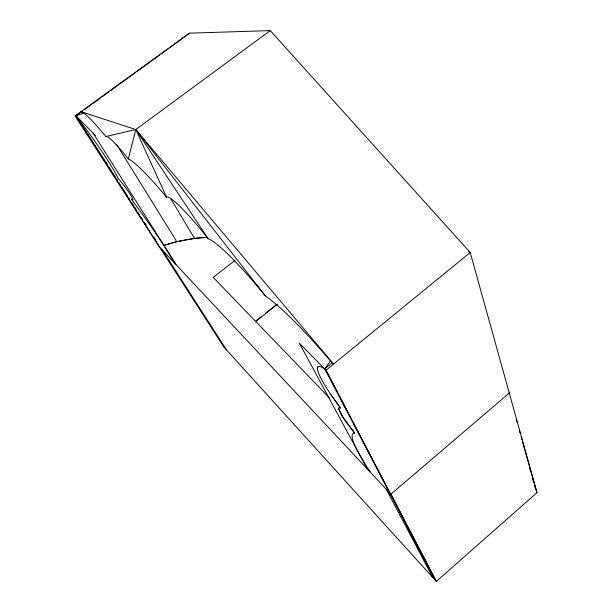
<?xml version="1.0" encoding="UTF-8"?>
<svg xmlns="http://www.w3.org/2000/svg" width="612" height="612" viewBox="0 0 612 612"><rect width="100%" height="100%" fill="white"/><g stroke="black" fill="none" stroke-linecap="round" stroke-linejoin="round"><path stroke-width="0.92" d="M82.88 113.534L81.014 111.675L135.803 129.553L333.586 364.071L330.472 360.958A122.071 16.249 50.9 0 0 265.317 295.848A90.828 11.697 51.6 0 0 208.149 238.718A60.787 7.505 52.2 0 0 166.563 197.163A79.476 9.142 52.3 0 0 128.306 158.929L135.803 129.553L270.267 30.6L470.215 252.511L536.953 492.675L436.341 581.4L223.541 346.637M330.472 360.958L324.704 368.891L435.843 580.811L326.005 370.268L299.39 343.24L367.276 468.914M509.467 392.881L390.9 494.198L432.676 577.315L386.203 489.126M332.247 362.732L324.704 368.891L321.575 367.093L319.303 366.389L317.896 366.764L317.368 368.179L317.697 370.589M256.466 320.481L260.957 316.917M265.447 313.352L276.67 304.432M255.801 321.354L277.42 304.179M234.863 260.513L213.221 277.358L329.585 398.083M270.267 30.6L189.422 33.17L75.046 115.997L223.74 346.82M82.758 110.764L75.888 115.737L159.403 246.881L390.9 494.198L436.341 581.4M84.295 109.647L91.211 104.637M92.749 103.52L100.445 97.951M101.982 96.841L108.898 91.823M110.435 90.714L118.131 85.144M119.669 84.028L135.818 72.331M137.356 71.221L151.195 61.192M152.732 60.083L159.655 55.065M161.193 53.955L168.881 48.386M170.427 47.269L189.422 33.17M81.212 111.874A51.844 5.523 52.8 0 1 105.891 136.537L107.184 136.606A38.166 4.261 52.8 0 1 128.306 158.929M84.617 112.99L75.888 115.737L107.857 165.462M163.481 245.45L176.776 241.61L194.425 238.336L207.323 237.311M105.891 136.537L135.803 129.553L265.317 295.848M468.738 251.356L470.215 252.511L326.005 370.268L389.752 492.92M536.403 492.155L536.953 492.675L522.426 441.397M95.411 135.482L75.888 115.737A70.357 6.786 53 0 1 117.94 178.107A16.769 1.66 52.7 0 1 130.318 194.54A16.769 1.66 52.7 0 1 131.113 198.885A113.258 10.075 52.6 0 1 164.399 246.192L175.323 263.887M387.465 491.528L391.007 495.315M370.597 472.464A138.251 16.44 49.7 0 1 354.654 433.089C348.871 425.309 341.81 417.858 338.635 408.556A30.837 3.909 50.5 0 1 340.502 408.02A69.37 9.417 50.5 0 1 319.303 366.389M354.654 433.089L342.414 416.405L338.635 408.556M340.502 408.02L330.954 394.641M208.149 238.718L135.803 129.553L166.563 197.163M108.89 167.068L117.657 180.708M118.69 182.307L120.235 184.717M121.78 187.119L127.449 195.947M128.482 197.546L129.514 199.152M131.58 202.365L133.125 204.768M134.671 207.177L136.216 209.579M138.281 212.792L139.314 214.391M141.372 217.604L142.917 220.006M144.47 222.416L146.016 224.818M154.262 237.655L155.808 240.065M162.325 250.002L226.517 349.88M93.169 133.209L176.011 264.621M116.617 144.501L176.776 241.61M170.564 198.334L194.425 238.336M516.191 419.427L516.972 422.173M519.313 430.412L520.085 433.158M521.126 436.823L521.906 439.569M529.74 468.432L530.505 471.171M532.815 479.38L533.587 482.118M534.613 485.767L535.378 488.506M163.771 245.45A164.253 124.955 -36.2 0 1 207.499 237.288"/></g></svg>
